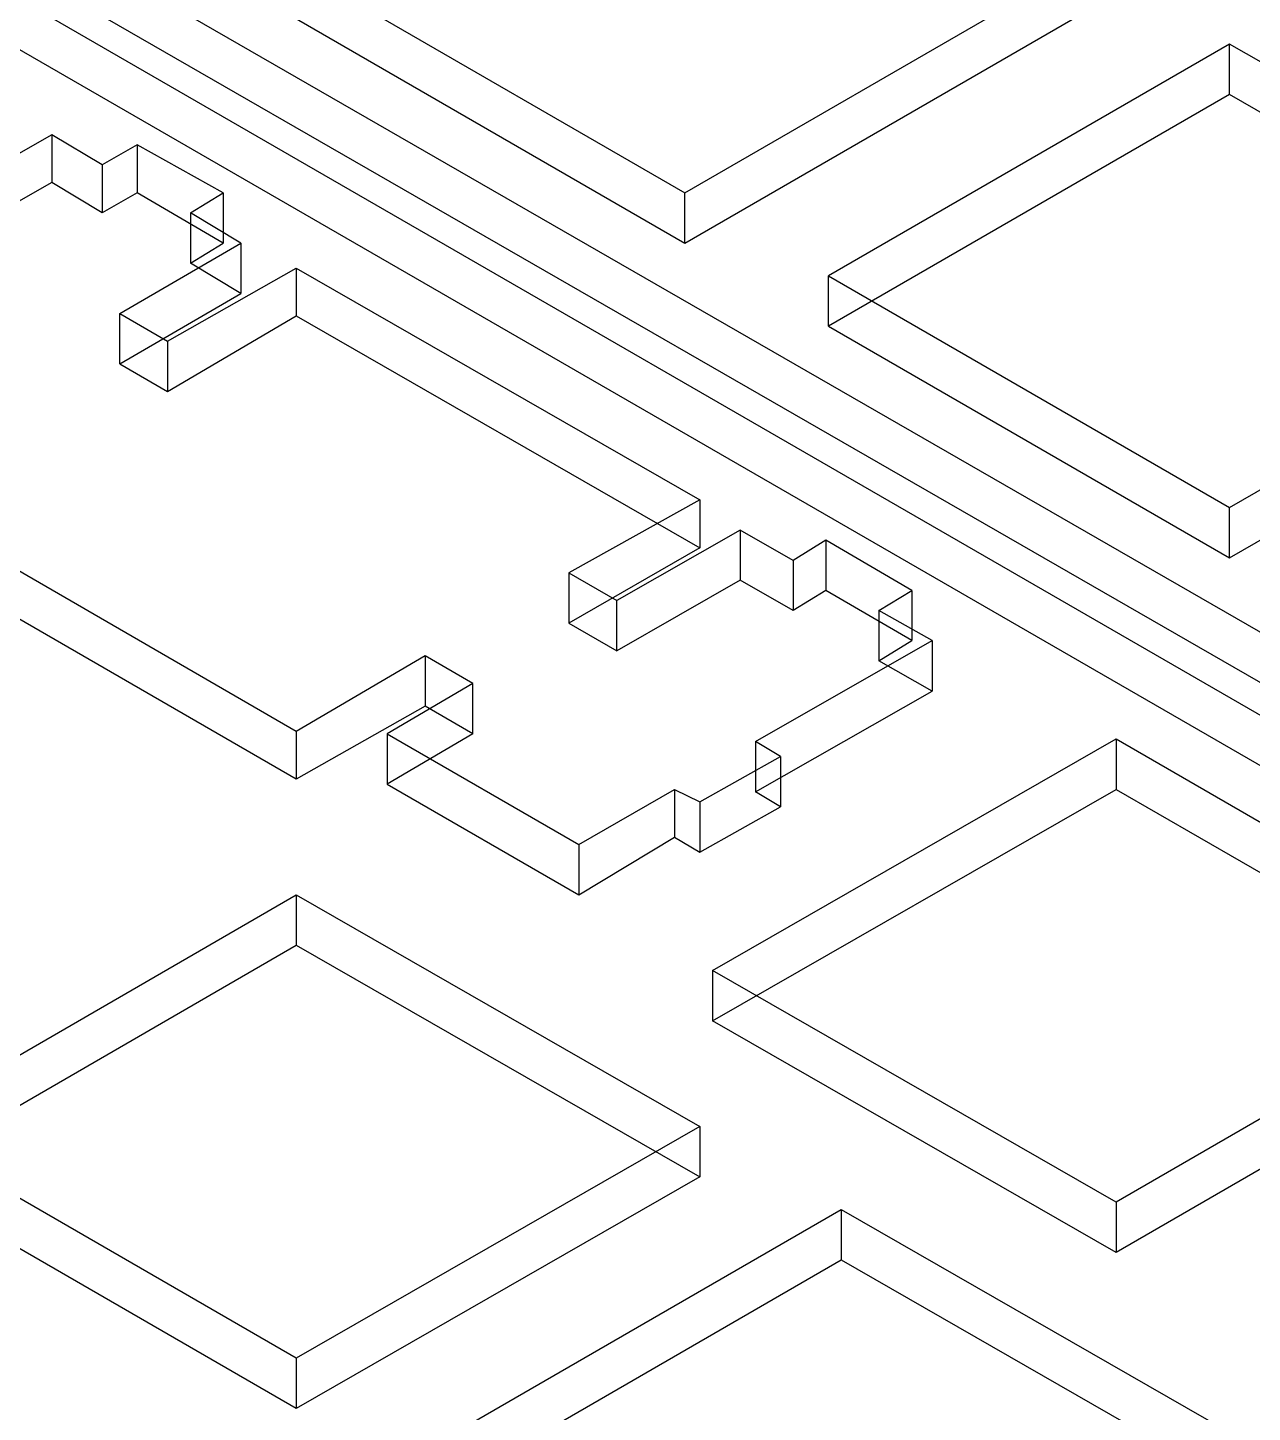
# Model space of a CAD drawing. Header units: millimetres. Extents: x 0 to 2112, y 8 to 1252.
# Drawn here: x 948.4 to 1076.5, y 666.2 to 811.1 of the extents above; entities that cross this region are included whole.
import ezdxf

# ---------------------------------------------------------------- set-up
doc = ezdxf.new("R2010")
doc.units = ezdxf.units.MM
doc.layers.get('0').update_dxf_attribs({"linetype": 'CONTINUOUS'})

msp = doc.modelspace()

# ---------------------------------------------------------------- linework, layer by layer
at = {"color": 9}
for p, q in [((1135.66, 714.315), (932.907, 831.024)), ((1135.66, 714.315), (932.907, 831.024)), ((925.527, 826.809), (1128.25, 709.824)), ((925.527, 826.809), (1128.25, 709.824)), ((1135.66, 709.052), (932.907, 825.733)), ((1135.66, 709.052), (932.907, 825.733)), ((925.527, 821.517), (1128.25, 704.561)), ((925.527, 821.517), (1128.25, 704.561)), ((975.145, 818.102), (1017.14, 793.856)), ((975.145, 818.102), (1017.14, 793.856)), ((1017.14, 793.856), (1059.1, 818.102)), ((1017.14, 793.856), (1059.1, 818.102)), ((975.145, 812.839), (1017.14, 788.592)), ((975.145, 812.839), (1017.14, 788.592)), ((1017.14, 788.592), (1059.1, 812.839)), ((1017.14, 788.592), (1059.1, 812.839)), ((1074.14, 809.424), (1032.18, 785.177)), ((1074.14, 809.424), (1032.18, 785.177)), ((1116.38, 785.177), (1074.14, 809.424)), ((1074.14, 804.132), (1074.14, 809.424)), ((1116.38, 785.177), (1074.14, 809.424)), ((1074.14, 804.132), (1074.14, 809.424)), ((1074.14, 804.132), (1032.18, 779.914)), ((1074.14, 804.132), (1032.18, 779.914)), ((1116.38, 779.914), (1074.14, 804.132)), ((1116.38, 779.914), (1074.14, 804.132)), ((950.874, 799.917), (932.385, 789.393)), ((950.874, 799.917), (932.385, 789.393)), ((956.134, 796.777), (950.874, 799.917)), ((950.874, 799.917), (950.874, 794.932)), ((956.134, 796.777), (950.874, 799.917)), ((950.874, 799.917), (950.874, 794.932)), ((959.827, 798.872), (956.134, 796.777)), ((959.827, 798.872), (956.134, 796.777)), ((968.809, 793.856), (959.827, 798.872)), ((959.827, 798.872), (959.827, 793.856)), ((968.809, 793.856), (959.827, 798.872)), ((959.827, 798.872), (959.827, 793.856)), ((956.134, 796.777), (956.134, 791.764)), ((956.134, 796.777), (956.134, 791.764)), ((950.874, 794.932), (932.385, 784.377)), ((950.874, 794.932), (932.385, 784.377)), ((956.134, 791.764), (950.874, 794.932)), ((956.134, 791.764), (950.874, 794.932)), ((959.827, 793.856), (956.134, 791.764)), ((959.827, 793.856), (956.134, 791.764)), ((968.809, 788.592), (959.827, 793.856)), ((968.809, 788.592), (959.827, 793.856)), ((965.394, 791.764), (968.809, 793.856)), ((965.394, 791.764), (968.809, 793.856)), ((968.809, 793.856), (968.809, 788.592)), ((968.809, 793.856), (968.809, 788.592)), ((1017.14, 788.592), (1017.14, 793.856)), ((1017.14, 788.592), (1017.14, 793.856)), ((970.654, 788.592), (965.394, 791.764)), ((965.394, 791.764), (965.394, 786.5)), ((970.654, 788.592), (965.394, 791.764)), ((965.394, 791.764), (965.394, 786.5)), ((957.982, 781.209), (970.654, 788.592)), ((957.982, 781.209), (970.654, 788.592)), ((965.394, 786.5), (968.809, 788.592)), ((965.394, 786.5), (968.809, 788.592)), ((970.654, 788.592), (970.654, 783.332)), ((970.654, 788.592), (970.654, 783.332)), ((962.995, 778.316), (976.468, 785.975)), ((962.995, 778.316), (976.468, 785.975)), ((970.654, 783.332), (965.394, 786.5)), ((970.654, 783.332), (965.394, 786.5)), ((976.468, 785.975), (1018.71, 761.732)), ((976.468, 785.975), (976.468, 780.962)), ((976.468, 785.975), (1018.71, 761.732)), ((976.468, 785.975), (976.468, 780.962)), ((1032.18, 785.177), (1074.14, 760.931)), ((1032.18, 779.914), (1032.18, 785.177)), ((1032.18, 785.177), (1074.14, 760.931)), ((1032.18, 779.914), (1032.18, 785.177)), ((1074.14, 760.931), (1116.38, 785.177)), ((1074.14, 760.931), (1116.38, 785.177)), ((957.982, 775.949), (970.654, 783.332)), ((957.982, 775.949), (970.654, 783.332)), ((957.982, 781.209), (962.995, 778.316)), ((957.982, 775.949), (957.982, 781.209)), ((957.982, 781.209), (962.995, 778.316)), ((957.982, 775.949), (957.982, 781.209)), ((962.995, 773.056), (976.468, 780.962)), ((962.995, 773.056), (976.468, 780.962)), ((976.468, 780.962), (1018.71, 756.715)), ((976.468, 780.962), (1018.71, 756.715)), ((1032.18, 779.914), (1074.14, 755.668)), ((1032.18, 779.914), (1074.14, 755.668)), ((1074.14, 755.668), (1116.38, 779.914)), ((1074.14, 755.668), (1116.38, 779.914)), ((962.995, 778.316), (962.995, 773.056)), ((962.995, 778.316), (962.995, 773.056)), ((957.982, 775.949), (962.995, 773.056)), ((957.982, 775.949), (962.995, 773.056)), ((976.468, 737.485), (934.508, 761.732)), ((976.468, 737.485), (934.508, 761.732)), ((1018.71, 761.732), (1004.99, 754.098)), ((1018.71, 761.732), (1004.99, 754.098)), ((1018.71, 761.732), (1018.71, 756.715)), ((1018.71, 761.732), (1018.71, 756.715)), ((1074.14, 755.668), (1074.14, 760.931)), ((1074.14, 755.668), (1074.14, 760.931)), ((1022.92, 758.56), (1010, 751.205)), ((1022.92, 758.56), (1010, 751.205)), ((1028.48, 755.392), (1022.92, 758.56)), ((1022.92, 758.56), (1022.92, 753.301)), ((1028.48, 755.392), (1022.92, 758.56)), ((1022.92, 758.56), (1022.92, 753.301)), ((976.468, 732.497), (934.508, 756.715)), ((976.468, 732.497), (934.508, 756.715)), ((1018.71, 756.715), (1004.99, 748.81)), ((1018.71, 756.715), (1004.99, 748.81)), ((1031.9, 757.516), (1028.48, 755.392)), ((1031.9, 757.516), (1028.48, 755.392)), ((1040.88, 752.253), (1031.9, 757.516)), ((1031.9, 757.516), (1031.9, 752.253)), ((1040.88, 752.253), (1031.9, 757.516)), ((1031.9, 757.516), (1031.9, 752.253)), ((1028.48, 755.392), (1028.48, 750.133)), ((1028.48, 755.392), (1028.48, 750.133)), ((1004.99, 754.098), (1010, 751.205)), ((1004.99, 754.098), (1004.99, 748.81)), ((1004.99, 754.098), (1010, 751.205)), ((1004.99, 754.098), (1004.99, 748.81)), ((1022.92, 753.301), (1010, 745.917)), ((1022.92, 753.301), (1010, 745.917)), ((1028.48, 750.133), (1022.92, 753.301)), ((1028.48, 750.133), (1022.92, 753.301)), ((1031.9, 752.253), (1028.48, 750.133)), ((1031.9, 752.253), (1028.48, 750.133)), ((1040.88, 746.989), (1031.9, 752.253)), ((1040.88, 746.989), (1031.9, 752.253)), ((1037.44, 750.133), (1040.88, 752.253)), ((1037.44, 750.133), (1040.88, 752.253)), ((1040.88, 752.253), (1040.88, 746.989)), ((1040.88, 752.253), (1040.88, 746.989)), ((1010, 745.917), (1010, 751.205)), ((1010, 745.917), (1010, 751.205)), ((1043.01, 746.989), (1037.44, 750.133)), ((1037.44, 750.133), (1037.44, 744.869)), ((1043.01, 746.989), (1037.44, 750.133)), ((1037.44, 750.133), (1037.44, 744.869)), ((1004.99, 748.81), (1010, 745.917)), ((1004.99, 748.81), (1010, 745.917)), ((1024.52, 736.438), (1043.01, 746.989)), ((1024.52, 736.438), (1043.01, 746.989)), ((1037.44, 744.869), (1040.88, 746.989)), ((1037.44, 744.869), (1040.88, 746.989)), ((1043.01, 746.989), (1043.01, 741.701)), ((1043.01, 746.989), (1043.01, 741.701)), ((989.94, 745.391), (976.468, 737.485)), ((989.94, 745.391), (976.468, 737.485)), ((994.957, 742.498), (989.94, 745.391)), ((989.94, 745.391), (989.94, 740.131)), ((994.957, 742.498), (989.94, 745.391)), ((989.94, 745.391), (989.94, 740.131)), ((1043.01, 741.701), (1037.44, 744.869)), ((1043.01, 741.701), (1037.44, 744.869)), ((994.957, 742.498), (985.975, 737.235)), ((994.957, 742.498), (985.975, 737.235)), ((994.957, 737.235), (994.957, 742.498)), ((994.957, 737.235), (994.957, 742.498)), ((1024.52, 731.178), (1043.01, 741.701)), ((1024.52, 731.178), (1043.01, 741.701)), ((989.94, 740.131), (976.468, 732.497)), ((989.94, 740.131), (976.468, 732.497)), ((994.957, 737.235), (989.94, 740.131)), ((994.957, 737.235), (989.94, 740.131)), ((976.468, 737.485), (976.468, 732.497)), ((976.468, 737.485), (976.468, 732.497)), ((994.957, 737.235), (985.975, 731.975)), ((985.975, 737.235), (1006.03, 725.639)), ((994.957, 737.235), (985.975, 731.975)), ((985.975, 737.235), (985.975, 731.975)), ((985.975, 737.235), (1006.03, 725.639)), ((985.975, 737.235), (985.975, 731.975)), ((1020.03, 712.466), (1062.26, 736.713)), ((1020.03, 712.466), (1062.26, 736.713)), ((1027.16, 734.868), (1024.52, 736.438)), ((1024.52, 736.438), (1024.52, 731.178)), ((1027.16, 734.868), (1024.52, 736.438)), ((1024.52, 736.438), (1024.52, 731.178)), ((1062.26, 736.713), (1104.23, 712.466)), ((1062.26, 736.713), (1062.26, 731.425)), ((1062.26, 736.713), (1062.26, 731.425)), ((1062.26, 736.713), (1104.23, 712.466)), ((1018.71, 730.13), (1027.16, 734.868)), ((1018.71, 730.13), (1027.16, 734.868)), ((1027.16, 734.868), (1027.16, 729.604)), ((1027.16, 734.868), (1027.16, 729.604)), ((985.975, 731.975), (1006.03, 720.376)), ((985.975, 731.975), (1006.03, 720.376)), ((1006.03, 725.639), (1016.06, 731.425)), ((1006.03, 725.639), (1016.06, 731.425)), ((1016.06, 731.425), (1018.71, 730.13)), ((1016.06, 731.425), (1016.06, 726.436)), ((1016.06, 731.425), (1018.71, 730.13)), ((1016.06, 731.425), (1016.06, 726.436)), ((1020.03, 707.207), (1062.26, 731.425)), ((1020.03, 707.207), (1062.26, 731.425)), ((1027.16, 729.604), (1024.52, 731.178)), ((1027.16, 729.604), (1024.52, 731.178)), ((1062.26, 731.425), (1104.23, 707.207)), ((1062.26, 731.425), (1104.23, 707.207)), ((1018.71, 730.13), (1018.71, 724.838)), ((1018.71, 730.13), (1018.71, 724.838)), ((1018.71, 724.838), (1027.16, 729.604)), ((1018.71, 724.838), (1027.16, 729.604)), ((1006.03, 720.376), (1016.06, 726.436)), ((1006.03, 720.376), (1016.06, 726.436)), ((1016.06, 726.436), (1018.71, 724.838)), ((1016.06, 726.436), (1018.71, 724.838)), ((1006.03, 725.639), (1006.03, 720.376)), ((1006.03, 725.639), (1006.03, 720.376)), ((934.508, 696.129), (976.468, 720.376)), ((934.508, 696.129), (976.468, 720.376)), ((976.468, 720.376), (1018.71, 696.129)), ((976.468, 720.376), (976.468, 715.112)), ((976.468, 720.376), (976.468, 715.112)), ((976.468, 720.376), (1018.71, 696.129)), ((934.508, 690.866), (976.468, 715.112)), ((934.508, 690.866), (976.468, 715.112)), ((976.468, 715.112), (1018.71, 690.866)), ((976.468, 715.112), (1018.71, 690.866)), ((1062.26, 688.224), (1020.03, 712.466)), ((1020.03, 712.466), (1020.03, 707.207)), ((1062.26, 688.224), (1020.03, 712.466)), ((1020.03, 712.466), (1020.03, 707.207)), ((1104.23, 712.466), (1062.26, 688.224)), ((1104.23, 712.466), (1062.26, 688.224)), ((1062.26, 682.96), (1020.03, 707.207)), ((1062.26, 682.96), (1020.03, 707.207)), ((1104.23, 707.207), (1062.26, 682.96)), ((1104.23, 707.207), (1062.26, 682.96)), ((976.468, 671.911), (934.508, 696.129)), ((976.468, 671.911), (934.508, 696.129)), ((1018.71, 696.129), (976.468, 671.911)), ((1018.71, 696.129), (976.468, 671.911)), ((1018.71, 696.129), (1018.71, 690.866)), ((1018.71, 696.129), (1018.71, 690.866)), ((976.468, 666.623), (934.508, 690.866)), ((976.468, 666.623), (934.508, 690.866)), ((1018.71, 690.866), (976.468, 666.623)), ((1018.71, 690.866), (976.468, 666.623)), ((991.514, 663.205), (1033.5, 687.451)), ((991.514, 663.205), (1033.5, 687.451)), ((1033.5, 687.451), (1075.74, 663.205)), ((1033.5, 687.451), (1033.5, 682.188)), ((1033.5, 687.451), (1033.5, 682.188)), ((1033.5, 687.451), (1075.74, 663.205)), ((1062.26, 688.224), (1062.26, 682.96)), ((1062.26, 688.224), (1062.26, 682.96)), ((991.514, 657.945), (1033.5, 682.188)), ((991.514, 657.945), (1033.5, 682.188)), ((1033.5, 682.188), (1075.74, 657.945)), ((1033.5, 682.188), (1075.74, 657.945)), ((976.468, 671.911), (976.468, 666.623)), ((976.468, 671.911), (976.468, 666.623))]:
    msp.add_line(p, q, dxfattribs=at)

doc.saveas('drawing.dxf')
